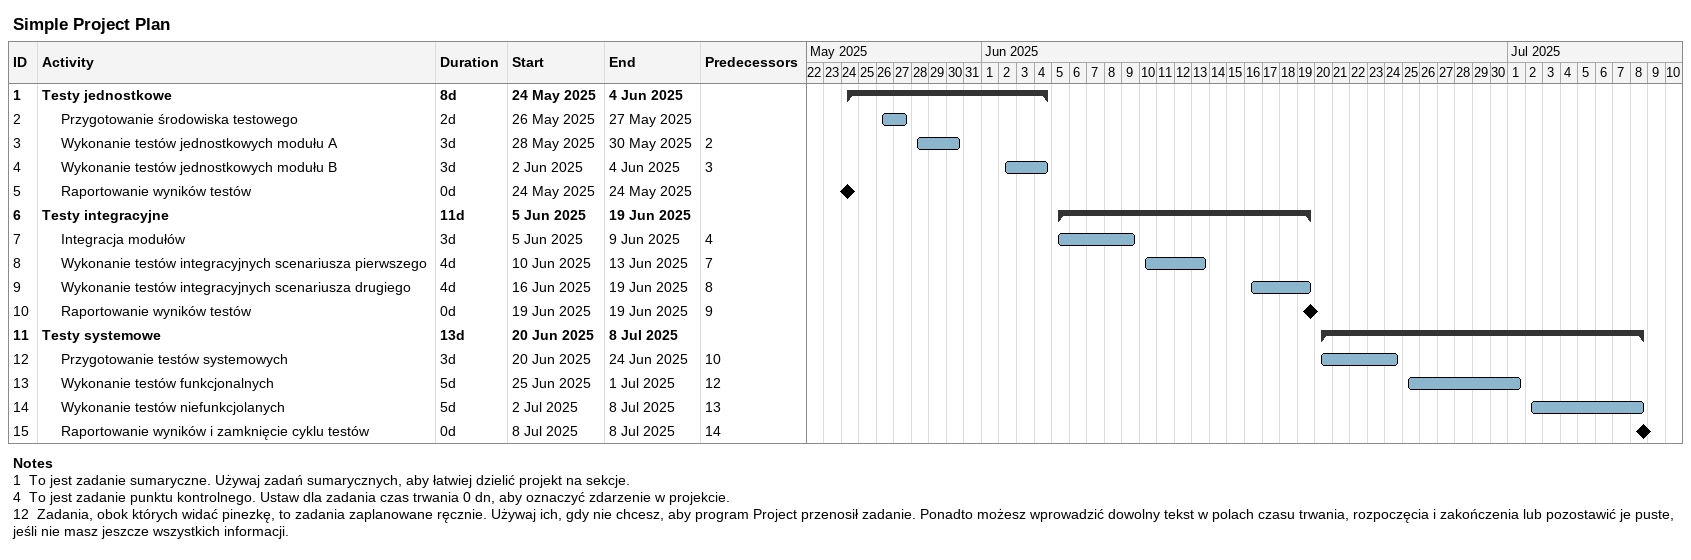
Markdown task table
Simple Project Plan

| ID | Level | Task | Duration | Start | Finish | Predecessors |
|---|---|---|---|---|---|---|
| 1 | 1 | **Testy jednostkowe** | 8d | 2025-05-24 | 2025-06-04 |  |
| 2 | 2 | Przygotowanie środowiska testowego | 2d | 2025-05-26 | 2025-05-27 |  |
| 3 | 2 | Wykonanie testów jednostkowych modułu A | 3d | 2025-05-28 | 2025-05-30 | 2 |
| 4 | 2 | Wykonanie testów jednostkowych modułu B | 3d | 2025-06-02 | 2025-06-04 | 3 |
| 5 | 2 | Raportowanie wyników testów | 0d | 2025-05-24 | 2025-05-24 |  |
| 6 | 1 | **Testy integracyjne** | 11d | 2025-06-05 | 2025-06-19 |  |
| 7 | 2 | Integracja modułów | 3d | 2025-06-05 | 2025-06-09 | 4 |
| 8 | 2 | Wykonanie testów integracyjnych scenariusza pierwszego | 4d | 2025-06-10 | 2025-06-13 | 7 |
| 9 | 2 | Wykonanie testów integracyjnych scenariusza drugiego | 4d | 2025-06-16 | 2025-06-19 | 8 |
| 10 | 2 | Raportowanie wyników testów | 0d | 2025-06-19 | 2025-06-19 | 9 |
| 11 | 1 | **Testy systemowe** | 13d | 2025-06-20 | 2025-07-08 |  |
| 12 | 2 | Przygotowanie testów systemowych | 3d | 2025-06-20 | 2025-06-24 | 10 |
| 13 | 2 | Wykonanie testów funkcjonalnych | 5d | 2025-06-25 | 2025-07-01 | 12 |
| 14 | 2 | Wykonanie testów niefunkcjolanych | 5d | 2025-07-02 | 2025-07-08 | 13 |
| 15 | 2 | Raportowanie wyników i zamknięcie cyklu testów | 0d | 2025-07-08 | 2025-07-08 | 14 |

Notes
- 1: To jest zadanie sumaryczne. Używaj zadań sumarycznych, aby łatwiej dzielić projekt na sekcje.
- 4: To jest zadanie punktu kontrolnego. Ustaw dla zadania czas trwania 0 dn, aby oznaczyć zdarzenie w projekcie.
- 12: Zadania, obok których widać pinezkę, to zadania zaplanowane ręcznie. Używaj ich, gdy nie chcesz, aby program Project przenosił zadanie. Ponadto możesz wprowadzić dowolny tekst w polach czasu trwania, rozpoczęcia i zakończenia lub pozostawić je puste, jeśli nie masz jeszcze wszystkich informacji.
